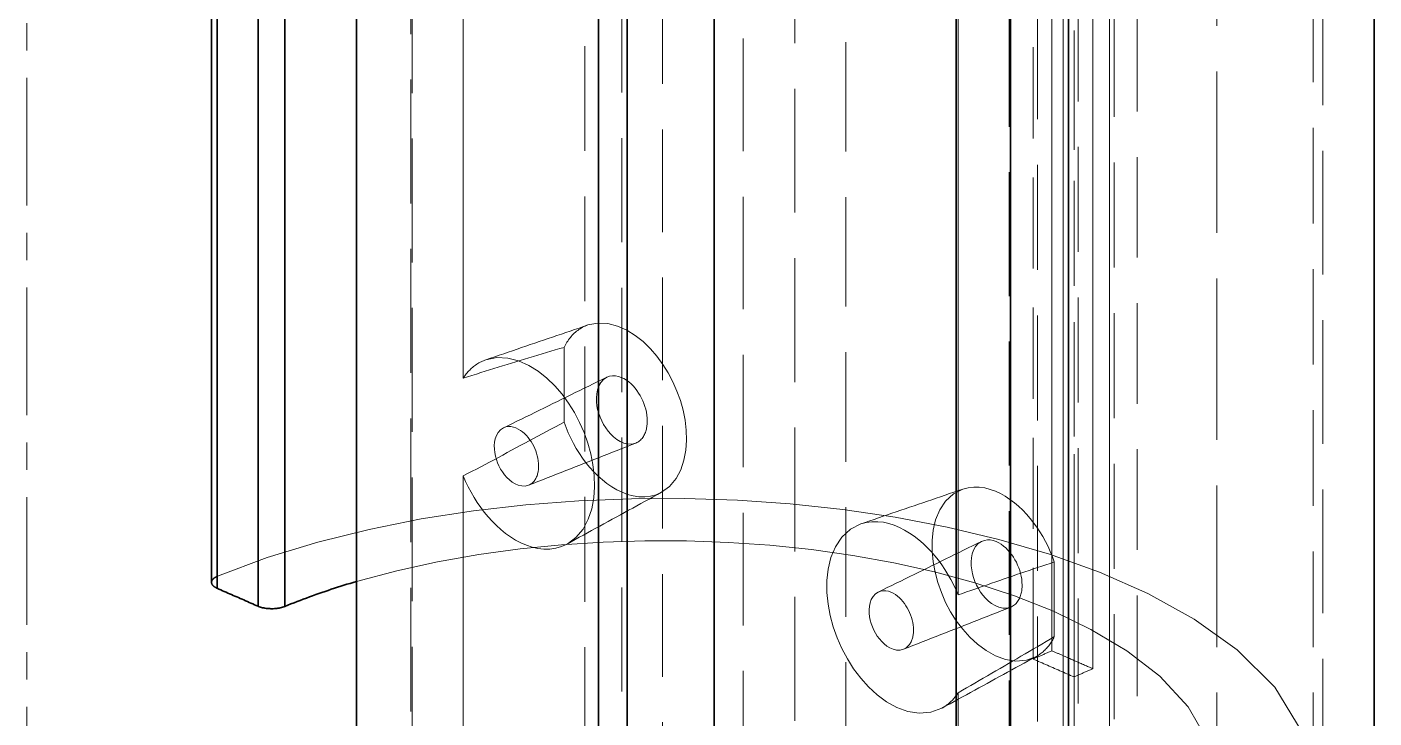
# Model space of a CAD drawing. Header units: millimetres. Extents: x 10 to 410, y 10 to 287.
# Drawn here: x 309 to 316.4, y 182.29 to 186.08 of the extents above; entities that cross this region are included whole.
import ezdxf

# ---------------------------------------------------------------- set-up
doc = ezdxf.new("R2010")
doc.units = ezdxf.units.MM
doc.linetypes.add('CENTER', pattern=[1.15, 0.7, -0.15, 0.15, -0.15])
doc.linetypes.add('DASHED', pattern=[0.75, 0.5, -0.25])
for name, color, linetype, lineweight in [('CENTER', 4, 'CENTER', 13), ('HIDDEN', 8, 'DASHED', 18), ('VISIBLE', 7, 'CONTINUOUS', 35)]:
    doc.layers.add(name, color=color, linetype=linetype, lineweight=lineweight)

msp = doc.modelspace()

# ---------------------------------------------------------------- linework, layer by layer
at = {"layer": 'CENTER'}
msp.add_line((309, 169), (309, 273), dxfattribs=at)
at = {"layer": 'HIDDEN'}
for points in [[(310.0472, 183.0661), (310.0472, 184.2021), (310.0472, 185.3381), (310.0472, 186.4742), (310.0472, 187.6102), (310.0472, 188.7462), (310.0472, 189.8823), (310.0472, 191.0183), (310.0472, 192.1543), (310.0472, 193.2903), (310.0472, 194.4264), (310.0472, 195.5624), (310.0472, 196.6984), (310.0472, 197.8345), (310.0472, 198.9705), (310.0472, 200.1065), (310.0472, 201.2426), (310.0472, 202.3786), (310.0472, 203.5146), (310.0472, 204.6507), (310.0472, 205.7867), (310.0472, 206.9227), (310.0472, 208.0588), (310.0472, 209.1948)], [(315.5361, 181.9274), (315.5361, 183.0634), (315.5361, 184.1994), (315.5361, 185.3355), (315.5361, 186.4715), (315.5361, 187.6075), (315.5361, 188.7436), (315.5361, 189.8796), (315.5361, 191.0156), (315.5361, 192.1517), (315.5361, 193.2877), (315.5361, 194.4237), (315.5361, 195.5598), (315.5361, 196.6958), (315.5361, 197.8318), (315.5361, 198.9679), (315.5361, 200.1039), (315.5361, 201.2399), (315.5361, 202.376), (315.5361, 203.512), (315.5361, 204.648), (315.5361, 205.7841), (315.5361, 206.9201), (315.5361, 208.0561)], [(313.2177, 179.6635), (313.2177, 180.593), (313.2177, 181.5225), (313.2177, 182.452), (313.2177, 183.3814), (313.2177, 184.3109), (313.2177, 185.2404), (313.2177, 186.1699), (313.2177, 187.0994), (313.2177, 188.0288), (313.2177, 188.9583), (313.2177, 189.8878), (313.2177, 190.8173), (313.2177, 191.7468), (313.2177, 192.6763), (313.2177, 193.6057), (313.2177, 194.5352), (313.2177, 195.4647), (313.2177, 196.3942), (313.2177, 197.3237), (313.2177, 198.2531), (313.2177, 199.1826), (313.2177, 200.1121), (313.2177, 201.0416)], [(311.1087, 178.7847), (311.1087, 179.7142), (311.1087, 180.6436), (311.1087, 181.5731), (311.1087, 182.5026), (311.1087, 183.4321), (311.1087, 184.3616), (311.1087, 185.291), (311.1087, 186.2205), (311.1087, 187.15), (311.1087, 188.0795), (311.1087, 189.009), (311.1087, 189.9385), (311.1087, 190.8679), (311.1087, 191.7974), (311.1087, 192.7269), (311.1087, 193.6564), (311.1087, 194.5859), (311.1087, 195.5153), (311.1087, 196.4448), (311.1087, 197.3743), (311.1087, 198.3038), (311.1087, 199.2333), (311.1087, 200.1628)], [(311.1158, 200.1596), (311.1158, 199.2302), (311.1158, 198.3007), (311.1158, 197.3712), (311.1158, 196.4417), (311.1158, 195.5122), (311.1158, 194.5827), (311.1158, 193.6533), (311.1158, 192.7238), (311.1158, 191.7943), (311.1158, 190.8648), (311.1158, 189.9353), (311.1158, 189.0059), (311.1158, 188.0764), (311.1158, 187.1469), (311.1158, 186.2174), (311.1158, 185.2879), (311.1158, 184.3584), (311.1158, 183.429), (311.1158, 182.4995), (311.1158, 181.57), (311.1158, 180.6405), (311.1158, 179.711), (311.1158, 178.7816)], [(316.0648, 181.9274), (316.0648, 182.7022), (316.0648, 183.4769), (316.0648, 184.2517), (316.0648, 185.0265), (316.0648, 185.8013), (316.0648, 186.5761), (316.0648, 187.3508), (316.0648, 188.1256), (316.0648, 188.9004), (316.0648, 189.6752), (316.0648, 190.45), (316.0648, 191.2247), (316.0648, 191.9995), (316.0648, 192.7743), (316.0648, 193.5491), (316.0648, 194.3239), (316.0648, 195.0987), (316.0648, 195.8734), (316.0648, 196.6482), (316.0648, 197.423), (316.0648, 198.1978), (316.0648, 198.9726), (316.0648, 199.7473)], [(316.1193, 178.3944), (316.1193, 179.3239), (316.1193, 180.2534), (316.1193, 181.1829), (316.1193, 182.1124), (316.1193, 183.0418), (316.1193, 183.9713), (316.1193, 184.9008), (316.1193, 185.8303), (316.1193, 186.7598), (316.1193, 187.6892), (316.1193, 188.6187), (316.1193, 189.5482), (316.1193, 190.4777), (316.1193, 191.4072), (316.1193, 192.3366), (316.1193, 193.2661), (316.1193, 194.1956), (316.1193, 195.1251), (316.1193, 196.0546), (316.1193, 196.9841), (316.1193, 197.9135), (316.1193, 198.843), (316.1193, 199.7725)], [(315.0992, 180.8564), (315.0992, 181.6584), (315.0992, 182.4604), (315.0992, 183.2623), (315.0992, 184.0643), (315.0992, 184.8663), (315.0992, 185.6682), (315.0992, 186.4702), (315.0992, 187.2722), (315.0992, 188.0741), (315.0992, 188.8761), (315.0992, 189.6781), (315.0992, 190.48), (315.0992, 191.282), (315.0992, 192.084), (315.0992, 192.8859), (315.0992, 193.6879), (315.0992, 194.4899), (315.0992, 195.2918), (315.0992, 196.0938), (315.0992, 196.8958), (315.0992, 197.6978), (315.0992, 198.4997), (315.0992, 199.3017)], [(312.2947, 199.226), (312.2947, 198.3998), (312.2947, 197.5736), (312.2947, 196.7474), (312.2947, 195.9212), (312.2947, 195.095), (312.2947, 194.2687), (312.2947, 193.4425), (312.2947, 192.6163), (312.2947, 191.7901), (312.2947, 190.9639), (312.2947, 190.1377), (312.2947, 189.3115), (312.2947, 188.4853), (312.2947, 187.6591), (312.2947, 186.8329), (312.2947, 186.0067), (312.2947, 185.1805), (312.2947, 184.3543), (312.2947, 183.5281), (312.2947, 182.7019), (312.2947, 181.8757), (312.2947, 181.0495), (312.2947, 180.2233)], [(314.7523, 182.5133), (314.7523, 183.2363), (314.7523, 183.9592), (314.7523, 184.6822), (314.7523, 185.4052), (314.7523, 186.1282), (314.7523, 186.8511), (314.7523, 187.5741), (314.7523, 188.2971), (314.7523, 189.02), (314.7523, 189.743), (314.7523, 190.466), (314.7523, 191.1889), (314.7523, 191.9119), (314.7523, 192.6349), (314.7523, 193.3578), (314.7523, 194.0808), (314.7523, 194.8038), (314.7523, 195.5268), (314.7523, 196.2497), (314.7523, 196.9727), (314.7523, 197.6957), (314.7523, 198.4186), (314.7523, 199.1416)], [(312.0654, 199.0971), (312.0654, 198.2723), (312.0654, 197.4476), (312.0654, 196.6228), (312.0654, 195.798), (312.0654, 194.9732), (312.0654, 194.1484), (312.0654, 193.3236), (312.0654, 192.4988), (312.0654, 191.6741), (312.0654, 190.8493), (312.0654, 190.0245), (312.0654, 189.1997), (312.0654, 188.3749), (312.0654, 187.5501), (312.0654, 186.7253), (312.0654, 185.9005), (312.0654, 185.0758), (312.0654, 184.251), (312.0654, 183.4262), (312.0654, 182.6014), (312.0654, 181.7766), (312.0654, 180.9518), (312.0654, 180.127)], [(313.4985, 179.5407), (313.4985, 180.3916), (313.4985, 181.2426), (313.4985, 182.0935), (313.4985, 182.9444), (313.4985, 183.7953), (313.4985, 184.6462), (313.4985, 185.4972), (313.4985, 186.3481), (313.4985, 187.199), (313.4985, 188.0499), (313.4985, 188.9009), (313.4985, 189.7518), (313.4985, 190.6027), (313.4985, 191.4536), (313.4985, 192.3046), (313.4985, 193.1555), (313.4985, 194.0064), (313.4985, 194.8573), (313.4985, 195.7083), (313.4985, 196.5592), (313.4985, 197.4101), (313.4985, 198.261), (313.4985, 199.112)], [(314.5277, 182.6116), (314.5277, 183.3257), (314.5277, 184.0399), (314.5277, 184.7541), (314.5277, 185.4683), (314.5277, 186.1825), (314.5277, 186.8967), (314.5277, 187.6109), (314.5277, 188.3251), (314.5277, 189.0393), (314.5277, 189.7535), (314.5277, 190.4676), (314.5277, 191.1818), (314.5277, 191.896), (314.5277, 192.6102), (314.5277, 193.3244), (314.5277, 194.0386), (314.5277, 194.7528), (314.5277, 195.467), (314.5277, 196.1812), (314.5277, 196.8954), (314.5277, 197.6095), (314.5277, 198.3237), (314.5277, 199.0379)], [(312.2673, 180.0387), (312.2673, 180.8607), (312.2673, 181.6826), (312.2673, 182.5046), (312.2673, 183.3265), (312.2673, 184.1484), (312.2673, 184.9704), (312.2673, 185.7923), (312.2673, 186.6143), (312.2673, 187.4362), (312.2673, 188.2581), (312.2673, 189.0801), (312.2673, 189.902), (312.2673, 190.724), (312.2673, 191.5459), (312.2673, 192.3679), (312.2673, 193.1898), (312.2673, 194.0117), (312.2673, 194.8337), (312.2673, 195.6556), (312.2673, 196.4776), (312.2673, 197.2995), (312.2673, 198.1214), (312.2673, 198.9434)], [(312.4913, 180.1373), (312.4913, 180.9507), (312.4913, 181.7641), (312.4913, 182.5775), (312.4913, 183.3909), (312.4913, 184.2043), (312.4913, 185.0177), (312.4913, 185.8311), (312.4913, 186.6445), (312.4913, 187.4579), (312.4913, 188.2713), (312.4913, 189.0847), (312.4913, 189.8981), (312.4913, 190.7115), (312.4913, 191.5249), (312.4913, 192.3383), (312.4913, 193.1516), (312.4913, 193.965), (312.4913, 194.7784), (312.4913, 195.5918), (312.4913, 196.4052), (312.4913, 197.2186), (312.4913, 198.032), (312.4913, 198.8454)], [(314.3962, 177.3468), (314.3962, 178.2763), (314.3962, 179.2057), (314.3962, 180.1352), (314.3962, 181.0647), (314.3962, 181.9942), (314.3962, 182.9237), (314.3962, 183.8531), (314.3962, 184.7826), (314.3962, 185.7121), (314.3962, 186.6416), (314.3962, 187.5711), (314.3962, 188.5005), (314.3962, 189.43), (314.3962, 190.3595), (314.3962, 191.289), (314.3962, 192.2185), (314.3962, 193.148), (314.3962, 194.0774), (314.3962, 195.0069), (314.3962, 195.9364), (314.3962, 196.8659), (314.3962, 197.7954), (314.3962, 198.7248)], [(312.9343, 178.576), (312.9343, 179.4435), (312.9343, 180.311), (312.9343, 181.1785), (312.9343, 182.046), (312.9343, 182.9136), (312.9343, 183.7811), (312.9343, 184.6486), (312.9343, 185.5161), (312.9343, 186.3836), (312.9343, 187.2511), (312.9343, 188.1187), (312.9343, 188.9862), (312.9343, 189.8537), (312.9343, 190.7212), (312.9343, 191.5887), (312.9343, 192.4562), (312.9343, 193.3238), (312.9343, 194.1913), (312.9343, 195.0588), (312.9343, 195.9263), (312.9343, 196.7938), (312.9343, 197.6613), (312.9343, 198.5288)], [(314.7751, 179.1384), (314.7751, 179.9646), (314.7751, 180.7908), (314.7751, 181.617), (314.7751, 182.4432), (314.7751, 183.2694), (314.7751, 184.0956), (314.7751, 184.9218), (314.7751, 185.748), (314.7751, 186.5742), (314.7751, 187.4004), (314.7751, 188.2266), (314.7751, 189.0529), (314.7751, 189.8791), (314.7751, 190.7053), (314.7751, 191.5315), (314.7751, 192.3577), (314.7751, 193.1839), (314.7751, 194.0101), (314.7751, 194.8363), (314.7751, 195.6625), (314.7751, 196.4887), (314.7751, 197.3149), (314.7751, 198.1411)], [(314.5511, 179.0398), (314.5511, 179.866), (314.5511, 180.6922), (314.5511, 181.5185), (314.5511, 182.3447), (314.5511, 183.1709), (314.5511, 183.9971), (314.5511, 184.8233), (314.5511, 185.6495), (314.5511, 186.4757), (314.5511, 187.3019), (314.5511, 188.1281), (314.5511, 188.9543), (314.5511, 189.7805), (314.5511, 190.6067), (314.5511, 191.4329), (314.5511, 192.2591), (314.5511, 193.0853), (314.5511, 193.9115), (314.5511, 194.7377), (314.5511, 195.5639), (314.5511, 196.3902), (314.5511, 197.2164), (314.5511, 198.0426)], [(314.9716, 179.0524), (314.9716, 179.8786), (314.9716, 180.7048), (314.9716, 181.531), (314.9716, 182.3572), (314.9716, 183.1834), (314.9716, 184.0096), (314.9716, 184.8359), (314.9716, 185.6621), (314.9716, 186.4883), (314.9716, 187.3145), (314.9716, 188.1407), (314.9716, 188.9669), (314.9716, 189.7931), (314.9716, 190.6193), (314.9716, 191.4455), (314.9716, 192.2717), (314.9716, 193.0979), (314.9716, 193.9241), (314.9716, 194.7503), (314.9716, 195.5765), (314.9716, 196.4027), (314.9716, 197.2289), (314.9716, 198.0551)], [(314.753, 178.9515), (314.753, 179.7777), (314.753, 180.6039), (314.753, 181.4301), (314.753, 182.2563), (314.753, 183.0826), (314.753, 183.9088), (314.753, 184.735), (314.753, 185.5612), (314.753, 186.3874), (314.753, 187.2136), (314.753, 188.0398), (314.753, 188.866), (314.753, 189.6922), (314.753, 190.5184), (314.753, 191.3446), (314.753, 192.1708), (314.753, 192.997), (314.753, 193.8232), (314.753, 194.6494), (314.753, 195.4756), (314.753, 196.3018), (314.753, 197.128), (314.753, 197.9543)], [(311.3966, 184.153), (311.3966, 184.6047), (311.3966, 185.0564), (311.3966, 185.5082), (311.3966, 185.9599), (311.3966, 186.4116), (311.3966, 186.8633), (311.3966, 187.315), (311.3966, 187.7668), (311.3966, 188.2185), (311.3966, 188.6702), (311.3966, 189.1219), (311.3966, 189.5736), (311.3966, 190.0254), (311.3966, 190.4771), (311.3966, 190.9288), (311.3966, 191.3805), (311.3966, 191.8322), (311.3966, 192.284), (311.3966, 192.7357), (311.3966, 193.1874), (311.3966, 193.6391), (311.3966, 194.0908), (311.3966, 194.5426)], [(314.1154, 193.3534), (314.1154, 192.9017), (314.1154, 192.45), (314.1154, 191.9982), (314.1154, 191.5465), (314.1154, 191.0948), (314.1154, 190.6431), (314.1154, 190.1914), (314.1154, 189.7396), (314.1154, 189.2879), (314.1154, 188.8362), (314.1154, 188.3845), (314.1154, 187.9328), (314.1154, 187.481), (314.1154, 187.0293), (314.1154, 186.5776), (314.1154, 186.1259), (314.1154, 185.6742), (314.1154, 185.2224), (314.1154, 184.7707), (314.1154, 184.319), (314.1154, 183.8673), (314.1154, 183.4156), (314.1154, 182.9638)], [(314.6303, 182.6567), (314.6303, 182.9369), (314.6303, 183.2171), (314.6303, 183.4972), (314.6303, 183.7774), (314.6303, 184.0576), (314.6303, 184.3377), (314.6303, 184.6179), (314.6303, 184.8981), (314.6303, 185.1782), (314.6303, 185.4584), (314.6303, 185.7386), (314.6303, 186.0187), (314.6303, 186.2989), (314.6303, 186.5791), (314.6303, 186.8593), (314.6303, 187.1394), (314.6303, 187.4196), (314.6303, 187.6998), (314.6303, 187.9799), (314.6303, 188.2601), (314.6303, 188.5403), (314.6303, 188.8204), (314.6303, 189.1006)], [(314.72, 181.0181), (314.72, 181.3698), (314.72, 181.7215), (314.72, 182.0732), (314.72, 182.4249), (314.72, 182.7766), (314.72, 183.1284), (314.72, 183.4801), (314.72, 183.8318), (314.72, 184.1835), (314.72, 184.5352), (314.72, 184.8869), (314.72, 185.2386), (314.72, 185.5904), (314.72, 185.9421), (314.72, 186.2938), (314.72, 186.6455), (314.72, 186.9972), (314.72, 187.3489), (314.72, 187.7006), (314.72, 188.0524), (314.72, 188.4041), (314.72, 188.7558), (314.72, 189.1075)], [(314.6916, 180.9865), (314.6916, 181.3374), (314.6916, 181.6884), (314.6916, 182.0394), (314.6916, 182.3904), (314.6916, 182.7413), (314.6916, 183.0923), (314.6916, 183.4433), (314.6916, 183.7943), (314.6916, 184.1453), (314.6916, 184.4962), (314.6916, 184.8472), (314.6916, 185.1982), (314.6916, 185.5492), (314.6916, 185.9002), (314.6916, 186.2511), (314.6916, 186.6021), (314.6916, 186.9531), (314.6916, 187.3041), (314.6916, 187.6551), (314.6916, 188.006), (314.6916, 188.357), (314.6916, 188.708), (314.6916, 189.059)], [(314.7227, 182.6163), (314.7227, 182.8939), (314.7227, 183.1715), (314.7227, 183.4491), (314.7227, 183.7267), (314.7227, 184.0043), (314.7227, 184.2819), (314.7227, 184.5595), (314.7227, 184.8371), (314.7227, 185.1147), (314.7227, 185.3923), (314.7227, 185.6699), (314.7227, 185.9475), (314.7227, 186.2251), (314.7227, 186.5027), (314.7227, 186.7803), (314.7227, 187.0579), (314.7227, 187.3355), (314.7227, 187.613), (314.7227, 187.8906), (314.7227, 188.1682), (314.7227, 188.4458), (314.7227, 188.7234), (314.7227, 189.001)], [(314.9474, 180.8553), (314.9474, 181.21), (314.9474, 181.5647), (314.9474, 181.9193), (314.9474, 182.274), (314.9474, 182.6287), (314.9474, 182.9834), (314.9474, 183.3381), (314.9474, 183.6927), (314.9474, 184.0474), (314.9474, 184.4021), (314.9474, 184.7568), (314.9474, 185.1115), (314.9474, 185.4661), (314.9474, 185.8208), (314.9474, 186.1755), (314.9474, 186.5302), (314.9474, 186.8849), (314.9474, 187.2395), (314.9474, 187.5942), (314.9474, 187.9489), (314.9474, 188.3036), (314.9474, 188.6583), (314.9474, 189.0129)], [(314.855, 182.5585), (314.855, 182.8367), (314.855, 183.115), (314.855, 183.3932), (314.855, 183.6714), (314.855, 183.9497), (314.855, 184.2279), (314.855, 184.5062), (314.855, 184.7844), (314.855, 185.0627), (314.855, 185.3409), (314.855, 185.6191), (314.855, 185.8974), (314.855, 186.1756), (314.855, 186.4539), (314.855, 186.7321), (314.855, 187.0104), (314.855, 187.2886), (314.855, 187.5668), (314.855, 187.8451), (314.855, 188.1233), (314.855, 188.4016), (314.855, 188.6798), (314.855, 188.958)], [(312.0818, 184.4445), (312.0574, 184.4362), (312.0331, 184.4279), (312.0087, 184.4196), (311.9844, 184.4113), (311.96, 184.403), (311.9357, 184.3947), (311.9113, 184.3864), (311.8869, 184.3781), (311.8626, 184.3698), (311.8382, 184.3615), (311.8139, 184.3533), (311.7895, 184.345), (311.7652, 184.3367), (311.7408, 184.3284), (311.7165, 184.3201), (311.6921, 184.3118), (311.6678, 184.3035), (311.6434, 184.2952), (311.6191, 184.2869), (311.5947, 184.2786), (311.5704, 184.2703), (311.546, 184.262), (311.5216, 184.2537)], [(312.0818, 184.4445), (312.0742, 184.4417), (312.0668, 184.4387), (312.0595, 184.4354), (312.0524, 184.4318), (312.0454, 184.4279), (312.0385, 184.4238), (312.0318, 184.4194), (312.0253, 184.4147), (312.019, 184.4098), (312.0128, 184.4047), (312.0069, 184.3993), (312.0011, 184.3938), (311.9955, 184.388), (311.9902, 184.3821), (311.985, 184.376), (311.98, 184.3697), (311.9753, 184.3632), (311.9707, 184.3566), (311.9663, 184.3499), (311.9621, 184.3431), (311.9582, 184.3361), (311.9544, 184.3291), (311.9508, 184.3219)], [(312.4857, 183.5265), (312.5302, 183.5591), (312.5655, 183.6015), (312.5915, 183.6502), (312.6091, 183.7026), (312.6193, 183.7569), (312.6232, 183.812), (312.6217, 183.8673), (312.6152, 183.9222), (312.6044, 183.9764), (312.5896, 184.0296), (312.5709, 184.0816), (312.5486, 184.1322), (312.5229, 184.1812), (312.4936, 184.2281), (312.461, 184.2727), (312.4248, 184.3145), (312.3852, 184.353), (312.3419, 184.3873), (312.2949, 184.4165), (312.2444, 184.4389), (312.191, 184.4527), (312.1358, 184.4552), (312.0818, 184.4445)], [(311.9508, 184.3219), (311.9266, 184.3148), (311.9025, 184.3076), (311.8783, 184.3004), (311.8542, 184.2932), (311.8301, 184.286), (311.8059, 184.2787), (311.7818, 184.2715), (311.7577, 184.2642), (311.7336, 184.2569), (311.7095, 184.2495), (311.6854, 184.2422), (311.6613, 184.2348), (311.6373, 184.2275), (311.6132, 184.2201), (311.5891, 184.2127), (311.565, 184.2053), (311.541, 184.1978), (311.5169, 184.1904), (311.4928, 184.1829), (311.4688, 184.1755), (311.4447, 184.168), (311.4207, 184.1605), (311.3966, 184.153)], [(311.9667, 183.2423), (312.0157, 183.2783), (312.0546, 183.325), (312.0833, 183.3786), (312.1026, 183.4363), (312.1139, 183.4962), (312.1182, 183.5569), (312.1165, 183.6178), (312.1094, 183.6783), (312.0975, 183.738), (312.0811, 183.7967), (312.0605, 183.854), (312.036, 183.9097), (312.0076, 183.9636), (311.9754, 184.0153), (311.9394, 184.0645), (311.8996, 184.1105), (311.8559, 184.1529), (311.8082, 184.1908), (311.7565, 184.2229), (311.7009, 184.2476), (311.6419, 184.2627), (311.5812, 184.2656), (311.5216, 184.2537)], [(311.9508, 184.3219), (311.9508, 184.3041), (311.9508, 184.2863), (311.9508, 184.2685), (311.9508, 184.2507), (311.9508, 184.2328), (311.9508, 184.215), (311.9508, 184.1972), (311.9508, 184.1794), (311.9508, 184.1616), (311.9508, 184.1437), (311.9508, 184.1259), (311.9508, 184.1081), (311.9508, 184.0903), (311.9508, 184.0725), (311.9508, 184.0546), (311.9508, 184.0368), (311.9508, 184.019), (311.9508, 184.0012), (311.9508, 183.9834), (311.9508, 183.9656), (311.9508, 183.9477), (311.9508, 183.9299), (311.9508, 183.9121)], [(311.5216, 184.2537), (311.5149, 184.2513), (311.5083, 184.2487), (311.5018, 184.2459), (311.4954, 184.2429), (311.489, 184.2397), (311.4828, 184.2362), (311.4767, 184.2326), (311.4707, 184.2288), (311.4648, 184.2248), (311.459, 184.2206), (311.4534, 184.2163), (311.4479, 184.2118), (311.4425, 184.2071), (311.4373, 184.2023), (311.4322, 184.1973), (311.4272, 184.1922), (311.4224, 184.1869), (311.4178, 184.1816), (311.4133, 184.1761), (311.4089, 184.1705), (311.4047, 184.1647), (311.4006, 184.1589), (311.3966, 184.153)], [(311.6174, 183.8799), (311.6421, 183.892), (311.6667, 183.904), (311.6914, 183.9161), (311.7161, 183.9282), (311.7408, 183.9403), (311.7655, 183.9524), (311.7902, 183.9645), (311.8149, 183.9765), (311.8396, 183.9886), (311.8643, 184.0007), (311.8889, 184.0128), (311.9136, 184.0249), (311.9383, 184.0369), (311.963, 184.049), (311.9877, 184.0611), (312.0124, 184.0732), (312.0371, 184.0853), (312.0618, 184.0973), (312.0865, 184.1094), (312.1111, 184.1215), (312.1358, 184.1336), (312.1605, 184.1457), (312.1852, 184.1577)], [(312.3442, 183.7965), (312.3228, 183.7913), (312.3008, 183.7916), (312.2794, 183.7965), (312.2591, 183.8051), (312.2402, 183.8165), (312.2228, 183.83), (312.2069, 183.8452), (312.1924, 183.8619), (312.1793, 183.8796), (312.1676, 183.8983), (312.1573, 183.9178), (312.1484, 183.938), (312.141, 183.9587), (312.1351, 183.98), (312.1309, 184.0016), (312.1284, 184.0235), (312.1279, 184.0456), (312.1297, 184.0675), (312.1341, 184.0892), (312.1414, 184.1099), (312.1523, 184.1291), (312.1669, 184.1455), (312.1852, 184.1577)], [(312.1852, 184.1577), (312.2005, 184.1634), (312.2166, 184.1659), (312.2329, 184.1654), (312.2489, 184.1624), (312.2644, 184.1572), (312.2791, 184.1502), (312.2931, 184.1418), (312.3062, 184.1321), (312.3185, 184.1214), (312.3301, 184.1099), (312.3408, 184.0976), (312.3508, 184.0847), (312.36, 184.0712), (312.3685, 184.0572), (312.3762, 184.0428), (312.3831, 184.0281), (312.3892, 184.0129), (312.3945, 183.9975), (312.399, 183.9818), (312.4026, 183.9659), (312.4052, 183.9498), (312.4069, 183.9336), (312.4075, 183.9173)], [(311.3966, 183.616), (311.4208, 183.6287), (311.445, 183.6415), (311.4691, 183.6542), (311.4933, 183.667), (311.5174, 183.6798), (311.5415, 183.6926), (311.5657, 183.7054), (311.5898, 183.7182), (311.6139, 183.731), (311.638, 183.7439), (311.6621, 183.7567), (311.6862, 183.7696), (311.7103, 183.7825), (311.7344, 183.7953), (311.7585, 183.8083), (311.7826, 183.8212), (311.8066, 183.8341), (311.8307, 183.8471), (311.8547, 183.86), (311.8787, 183.873), (311.9028, 183.886), (311.9268, 183.8991), (311.9508, 183.9121)], [(311.9508, 183.9121), (311.9618, 183.8819), (311.974, 183.8523), (311.9874, 183.8231), (312.002, 183.7945), (312.0178, 183.7666), (312.0347, 183.7393), (312.0527, 183.7128), (312.072, 183.6871), (312.0924, 183.6624), (312.114, 183.6386), (312.1368, 183.616), (312.1608, 183.5947), (312.186, 183.5749), (312.2124, 183.5567), (312.2401, 183.5405), (312.269, 183.5265), (312.299, 183.5152), (312.3299, 183.5068), (312.3617, 183.502), (312.3937, 183.5013), (312.4256, 183.5049), (312.4565, 183.5134), (312.4857, 183.5265)], [(312.4075, 183.9173), (312.4074, 183.911), (312.4071, 183.9047), (312.4067, 183.8984), (312.406, 183.8921), (312.4051, 183.8859), (312.404, 183.8797), (312.4027, 183.8735), (312.4012, 183.8674), (312.3994, 183.8614), (312.3974, 183.8554), (312.3951, 183.8496), (312.3925, 183.8438), (312.3896, 183.8382), (312.3864, 183.8328), (312.3829, 183.8276), (312.3791, 183.8225), (312.375, 183.8178), (312.3706, 183.8133), (312.3658, 183.8092), (312.3608, 183.8054), (312.3555, 183.802), (312.35, 183.799), (312.3442, 183.7965)], [(311.7557, 183.5655), (311.7371, 183.5609), (311.718, 183.5612), (311.6993, 183.5655), (311.6817, 183.573), (311.6652, 183.5829), (311.6501, 183.5947), (311.6362, 183.6079), (311.6236, 183.6224), (311.6122, 183.6378), (311.602, 183.6541), (311.5931, 183.6711), (311.5853, 183.6886), (311.5789, 183.7067), (311.5738, 183.7252), (311.5701, 183.744), (311.5679, 183.7631), (311.5675, 183.7823), (311.5691, 183.8014), (311.5729, 183.8202), (311.5793, 183.8383), (311.5887, 183.8549), (311.6015, 183.8692), (311.6174, 183.8799)], [(311.6174, 183.8799), (311.6307, 183.8848), (311.6447, 183.887), (311.6589, 183.8866), (311.6728, 183.884), (311.6863, 183.8794), (311.6991, 183.8733), (311.7112, 183.866), (311.7227, 183.8576), (311.7334, 183.8483), (311.7434, 183.8382), (311.7528, 183.8275), (311.7615, 183.8163), (311.7695, 183.8046), (311.7769, 183.7924), (311.7836, 183.7799), (311.7896, 183.767), (311.7949, 183.7539), (311.7995, 183.7404), (311.8034, 183.7268), (311.8066, 183.7129), (311.8089, 183.6989), (311.8103, 183.6848), (311.8108, 183.6706)], [(311.7557, 183.5655), (311.7813, 183.5755), (311.8069, 183.5856), (311.8325, 183.5956), (311.8581, 183.6056), (311.8837, 183.6157), (311.9092, 183.6257), (311.9348, 183.6358), (311.9604, 183.6458), (311.986, 183.6559), (312.0116, 183.6659), (312.0372, 183.6759), (312.0628, 183.686), (312.0883, 183.696), (312.1139, 183.7061), (312.1395, 183.7161), (312.1651, 183.7262), (312.1907, 183.7362), (312.2163, 183.7462), (312.2419, 183.7563), (312.2674, 183.7663), (312.293, 183.7764), (312.3186, 183.7864), (312.3442, 183.7965)], [(311.8108, 183.6706), (311.8107, 183.6651), (311.8105, 183.6596), (311.8101, 183.6542), (311.8095, 183.6487), (311.8088, 183.6433), (311.8078, 183.6379), (311.8067, 183.6325), (311.8053, 183.6272), (311.8038, 183.622), (311.802, 183.6168), (311.8, 183.6117), (311.7977, 183.6067), (311.7952, 183.6018), (311.7925, 183.5971), (311.7894, 183.5925), (311.7861, 183.5882), (311.7825, 183.584), (311.7787, 183.5801), (311.7746, 183.5765), (311.7702, 183.5732), (311.7656, 183.5703), (311.7608, 183.5677), (311.7557, 183.5655)], [(311.3966, 180.3215), (311.3966, 180.4647), (311.3966, 180.608), (311.3966, 180.7512), (311.3966, 180.8944), (311.3966, 181.0377), (311.3966, 181.1809), (311.3966, 181.3242), (311.3966, 181.4674), (311.3966, 181.6106), (311.3966, 181.7539), (311.3966, 181.8971), (311.3966, 182.0404), (311.3966, 182.1836), (311.3966, 182.3268), (311.3966, 182.4701), (311.3966, 182.6133), (311.3966, 182.7566), (311.3966, 182.8998), (311.3966, 183.043), (311.3966, 183.1863), (311.3966, 183.3295), (311.3966, 183.4728), (311.3966, 183.616)], [(311.3966, 183.616), (311.4098, 183.5858), (311.4242, 183.5561), (311.4396, 183.5269), (311.4562, 183.4984), (311.4738, 183.4706), (311.4926, 183.4435), (311.5125, 183.4172), (311.5336, 183.3918), (311.5557, 183.3674), (311.579, 183.344), (311.6035, 183.3219), (311.6291, 183.3012), (311.6559, 183.282), (311.6839, 183.2646), (311.713, 183.2492), (311.7433, 183.2361), (311.7746, 183.2257), (311.8068, 183.2184), (311.8395, 183.2147), (311.8725, 183.2149), (311.9051, 183.2195), (311.9367, 183.2287), (311.9667, 183.2423)], [(312.4857, 183.5265), (312.4632, 183.5141), (312.4406, 183.5018), (312.418, 183.4894), (312.3955, 183.4771), (312.3729, 183.4647), (312.3503, 183.4524), (312.3278, 183.44), (312.3052, 183.4277), (312.2826, 183.4153), (312.2601, 183.403), (312.2375, 183.3906), (312.215, 183.3782), (312.1924, 183.3659), (312.1698, 183.3535), (312.1473, 183.3412), (312.1247, 183.3288), (312.1021, 183.3165), (312.0796, 183.3041), (312.057, 183.2918), (312.0344, 183.2794), (312.0119, 183.2671), (311.9893, 183.2547), (311.9667, 183.2423)], [(314.1409, 183.5438), (314.1166, 183.5355), (314.0922, 183.5272), (314.0679, 183.519), (314.0435, 183.5107), (314.0192, 183.5024), (313.9948, 183.4941), (313.9705, 183.4858), (313.9461, 183.4775), (313.9217, 183.4692), (313.8974, 183.4609), (313.873, 183.4526), (313.8487, 183.4443), (313.8243, 183.436), (313.8, 183.4277), (313.7756, 183.4194), (313.7513, 183.4111), (313.7269, 183.4029), (313.7026, 183.3946), (313.6782, 183.3863), (313.6539, 183.378), (313.6295, 183.3697), (313.6052, 183.3614), (313.5808, 183.3531)], [(314.5449, 182.6259), (314.4904, 182.6055), (314.4324, 182.6006), (314.3749, 182.6096), (314.3201, 182.6295), (314.2691, 182.6577), (314.2221, 182.6922), (314.1792, 182.7317), (314.1402, 182.7751), (314.1052, 182.8218), (314.0739, 182.871), (314.0465, 182.9225), (314.023, 182.9759), (314.0036, 183.0309), (313.9883, 183.0873), (313.9777, 183.1446), (313.972, 183.2027), (313.9718, 183.261), (313.9781, 183.319), (313.9917, 183.3757), (314.0141, 183.4295), (314.0463, 183.478), (314.0891, 183.5174), (314.1409, 183.5438)], [(314.1409, 183.5438), (314.1705, 183.5515), (314.2008, 183.5549), (314.2314, 183.5543), (314.2616, 183.55), (314.2912, 183.5424), (314.3199, 183.532), (314.3477, 183.5192), (314.3743, 183.5043), (314.3999, 183.4875), (314.4243, 183.4692), (314.4476, 183.4494), (314.4698, 183.4284), (314.491, 183.4064), (314.511, 183.3833), (314.53, 183.3593), (314.5479, 183.3346), (314.5648, 183.3091), (314.5806, 183.283), (314.5954, 183.2562), (314.6091, 183.2289), (314.6217, 183.2011), (314.6333, 183.1728), (314.6437, 183.1441)], [(316.0648, 181.9274), (316.006, 182.2102), (315.8543, 182.4571), (315.6481, 182.6615), (315.4116, 182.8303), (315.157, 182.9706), (314.8911, 183.088), (314.6175, 183.1863), (314.3385, 183.2682), (314.0556, 183.3356), (313.77, 183.3898), (313.4823, 183.432), (313.1931, 183.4628), (312.903, 183.4828), (312.6124, 183.4921), (312.3216, 183.4911), (312.0311, 183.4796), (311.7412, 183.4575), (311.4523, 183.4245), (311.1649, 183.3799), (310.8798, 183.3231), (310.5976, 183.2529), (310.3195, 183.168), (310.0472, 183.0661)], [(314.0259, 182.3417), (313.9659, 182.3192), (313.902, 182.3139), (313.8386, 182.3238), (313.7782, 182.3457), (313.722, 182.3768), (313.6703, 182.4148), (313.623, 182.4584), (313.58, 182.5062), (313.5414, 182.5575), (313.507, 182.6118), (313.4768, 182.6686), (313.4509, 182.7274), (313.4295, 182.788), (313.4127, 182.8501), (313.4009, 182.9132), (313.3946, 182.9772), (313.3945, 183.0415), (313.4014, 183.1053), (313.4164, 183.1678), (313.441, 183.2271), (313.4766, 183.2805), (313.5237, 183.324), (313.5808, 183.3531)], [(313.5808, 183.3531), (313.611, 183.3611), (313.642, 183.3651), (313.6733, 183.3651), (313.7044, 183.3616), (313.7349, 183.3548), (313.7647, 183.3453), (313.7936, 183.3332), (313.8215, 183.3191), (313.8483, 183.303), (313.8741, 183.2853), (313.8988, 183.2661), (313.9225, 183.2456), (313.9451, 183.224), (313.9667, 183.2014), (313.9872, 183.1778), (314.0068, 183.1533), (314.0253, 183.1281), (314.0428, 183.1022), (314.0594, 183.0756), (314.0749, 183.0485), (314.0894, 183.0207), (314.1029, 182.9925), (314.1154, 182.9638)], [(315.5361, 181.9274), (315.493, 182.1512), (315.3797, 182.3497), (315.2232, 182.5168), (315.0416, 182.6565), (314.8449, 182.7741), (314.6384, 182.8736), (314.4253, 182.9581), (314.2075, 183.0296), (313.9863, 183.0898), (313.7625, 183.1398), (313.5369, 183.1804), (313.3099, 183.2124), (313.0818, 183.236), (312.8531, 183.2518), (312.624, 183.2598), (312.3947, 183.2603), (312.1655, 183.2531), (311.9368, 183.2382), (311.7086, 183.2155), (311.4815, 183.1845), (311.2556, 183.1449), (311.0317, 183.096), (310.8101, 183.037)], [(313.6765, 182.9792), (313.7012, 182.9913), (313.7259, 183.0034), (313.7506, 183.0155), (313.7753, 183.0276), (313.8, 183.0396), (313.8247, 183.0517), (313.8493, 183.0638), (313.874, 183.0759), (313.8987, 183.088), (313.9234, 183.1), (313.9481, 183.1121), (313.9728, 183.1242), (313.9975, 183.1363), (314.0222, 183.1484), (314.0469, 183.1605), (314.0715, 183.1725), (314.0962, 183.1846), (314.1209, 183.1967), (314.1456, 183.2088), (314.1703, 183.2209), (314.195, 183.2329), (314.2197, 183.245), (314.2444, 183.2571)], [(314.4034, 182.8958), (314.382, 182.8906), (314.36, 182.8909), (314.3385, 182.8959), (314.3182, 182.9044), (314.2994, 182.9158), (314.282, 182.9294), (314.266, 182.9446), (314.2515, 182.9612), (314.2384, 182.979), (314.2267, 182.9976), (314.2164, 183.0171), (314.2076, 183.0373), (314.2001, 183.0581), (314.1943, 183.0793), (314.19, 183.101), (314.1876, 183.1229), (314.1871, 183.1449), (314.1889, 183.1669), (314.1932, 183.1885), (314.2006, 183.2093), (314.2115, 183.2284), (314.2261, 183.2449), (314.2444, 183.2571)], [(314.2444, 183.2571), (314.2597, 183.2627), (314.2758, 183.2652), (314.2921, 183.2648), (314.3081, 183.2618), (314.3235, 183.2566), (314.3383, 183.2496), (314.3522, 183.2411), (314.3654, 183.2314), (314.3777, 183.2208), (314.3892, 183.2092), (314.4, 183.1969), (314.41, 183.184), (314.4192, 183.1706), (314.4276, 183.1566), (314.4353, 183.1422), (314.4422, 183.1274), (314.4484, 183.1123), (314.4537, 183.0969), (314.4582, 183.0812), (314.4617, 183.0653), (314.4644, 183.0492), (314.4661, 183.0329), (314.4666, 183.0166)], [(314.1154, 182.9638), (314.1384, 182.9718), (314.1613, 182.9798), (314.1842, 182.9878), (314.2071, 182.9957), (314.2301, 183.0037), (314.253, 183.0116), (314.2759, 183.0195), (314.2989, 183.0274), (314.3218, 183.0353), (314.3448, 183.0432), (314.3677, 183.0511), (314.3907, 183.0589), (314.4137, 183.0667), (314.4367, 183.0746), (314.4596, 183.0824), (314.4826, 183.0901), (314.5056, 183.0979), (314.5286, 183.1057), (314.5516, 183.1134), (314.5746, 183.1211), (314.5977, 183.1288), (314.6207, 183.1364), (314.6437, 183.1441)], [(314.6437, 182.7342), (314.6437, 182.7521), (314.6437, 182.7699), (314.6437, 182.7877), (314.6437, 182.8055), (314.6437, 182.8233), (314.6437, 182.8412), (314.6437, 182.859), (314.6437, 182.8768), (314.6437, 182.8946), (314.6437, 182.9124), (314.6437, 182.9302), (314.6437, 182.9481), (314.6437, 182.9659), (314.6437, 182.9837), (314.6437, 183.0015), (314.6437, 183.0193), (314.6437, 183.0372), (314.6437, 183.055), (314.6437, 183.0728), (314.6437, 183.0906), (314.6437, 183.1084), (314.6437, 183.1263), (314.6437, 183.1441)], [(310.0472, 183.0661), (310.0472, 183.066), (310.0471, 183.066), (310.047, 183.0659), (310.0469, 183.0659), (310.0468, 183.0659), (310.0467, 183.0658), (310.0466, 183.0658), (310.0465, 183.0657), (310.0464, 183.0657), (310.0463, 183.0657), (310.0462, 183.0656), (310.0462, 183.0656), (310.0461, 183.0656), (310.046, 183.0655), (310.0459, 183.0655), (310.0458, 183.0654), (310.0457, 183.0654), (310.0456, 183.0654), (310.0455, 183.0653), (310.0454, 183.0653), (310.0453, 183.0652), (310.0453, 183.0652), (310.0452, 183.0652)], [(314.4666, 183.0166), (314.4665, 183.0103), (314.4663, 183.004), (314.4658, 182.9977), (314.4652, 182.9915), (314.4643, 182.9852), (314.4632, 182.979), (314.4619, 182.9729), (314.4604, 182.9668), (314.4586, 182.9607), (314.4565, 182.9548), (314.4542, 182.9489), (314.4516, 182.9432), (314.4487, 182.9376), (314.4456, 182.9322), (314.4421, 182.9269), (314.4383, 182.9219), (314.4342, 182.9171), (314.4297, 182.9127), (314.425, 182.9085), (314.42, 182.9047), (314.4147, 182.9013), (314.4091, 182.8983), (314.4034, 182.8958)], [(313.8149, 182.6648), (313.7963, 182.6603), (313.7771, 182.6606), (313.7585, 182.6649), (313.7408, 182.6723), (313.7244, 182.6822), (313.7092, 182.694), (313.6954, 182.7073), (313.6828, 182.7217), (313.6714, 182.7372), (313.6612, 182.7534), (313.6522, 182.7704), (313.6445, 182.788), (313.638, 182.806), (313.6329, 182.8245), (313.6292, 182.8434), (313.6271, 182.8624), (313.6267, 182.8816), (313.6282, 182.9007), (313.632, 182.9196), (313.6384, 182.9376), (313.6479, 182.9543), (313.6606, 182.9686), (313.6765, 182.9792)], [(313.6765, 182.9792), (313.6898, 182.9841), (313.7038, 182.9863), (313.718, 182.986), (313.732, 182.9833), (313.7454, 182.9788), (313.7582, 182.9727), (313.7704, 182.9653), (313.7818, 182.9569), (313.7926, 182.9476), (313.8026, 182.9376), (313.812, 182.9269), (313.8206, 182.9157), (313.8287, 182.9039), (313.836, 182.8918), (313.8427, 182.8793), (313.8487, 182.8664), (313.8541, 182.8532), (313.8587, 182.8398), (313.8626, 182.8261), (313.8657, 182.8123), (313.868, 182.7983), (313.8695, 182.7841), (313.87, 182.7699)], [(313.8149, 182.6648), (313.8405, 182.6749), (313.8661, 182.6849), (313.8916, 182.695), (313.9172, 182.705), (313.9428, 182.715), (313.9684, 182.7251), (313.994, 182.7351), (314.0196, 182.7452), (314.0452, 182.7552), (314.0707, 182.7653), (314.0963, 182.7753), (314.1219, 182.7853), (314.1475, 182.7954), (314.1731, 182.8054), (314.1987, 182.8155), (314.2243, 182.8255), (314.2498, 182.8356), (314.2754, 182.8456), (314.301, 182.8556), (314.3266, 182.8657), (314.3522, 182.8757), (314.3778, 182.8858), (314.4034, 182.8958)], [(313.87, 182.7699), (313.8699, 182.7645), (313.8697, 182.759), (313.8692, 182.7535), (313.8687, 182.7481), (313.8679, 182.7427), (313.867, 182.7373), (313.8658, 182.7319), (313.8645, 182.7266), (313.8629, 182.7213), (313.8612, 182.7161), (313.8592, 182.711), (313.8569, 182.7061), (313.8544, 182.7012), (313.8516, 182.6965), (313.8486, 182.6919), (313.8453, 182.6875), (313.8417, 182.6834), (313.8378, 182.6795), (313.8337, 182.6759), (313.8293, 182.6726), (313.8247, 182.6696), (313.8199, 182.667), (313.8149, 182.6648)], [(314.6437, 182.7342), (314.6208, 182.7207), (314.598, 182.7072), (314.5751, 182.6937), (314.5522, 182.6802), (314.5292, 182.6668), (314.5063, 182.6533), (314.4834, 182.6399), (314.4604, 182.6265), (314.4375, 182.6131), (314.4145, 182.5997), (314.3916, 182.5864), (314.3686, 182.573), (314.3456, 182.5597), (314.3226, 182.5463), (314.2996, 182.533), (314.2766, 182.5197), (314.2536, 182.5064), (314.2306, 182.4931), (314.2076, 182.4798), (314.1845, 182.4666), (314.1615, 182.4533), (314.1385, 182.4401), (314.1154, 182.4268)], [(314.6437, 182.7342), (314.6408, 182.7284), (314.6378, 182.7227), (314.6347, 182.717), (314.6314, 182.7115), (314.628, 182.7059), (314.6245, 182.7005), (314.6208, 182.6951), (314.617, 182.6899), (314.6131, 182.6847), (314.6091, 182.6797), (314.6049, 182.6747), (314.6006, 182.6699), (314.5961, 182.6652), (314.5915, 182.6606), (314.5868, 182.6561), (314.582, 182.6518), (314.5771, 182.6476), (314.572, 182.6436), (314.5668, 182.6397), (314.5615, 182.636), (314.5561, 182.6324), (314.5505, 182.6291), (314.5449, 182.6259)], [(314.5277, 182.6116), (314.5321, 182.6135), (314.5366, 182.6155), (314.5411, 182.6174), (314.5455, 182.6194), (314.55, 182.6214), (314.5545, 182.6233), (314.5589, 182.6253), (314.5634, 182.6273), (314.5678, 182.6292), (314.5723, 182.6312), (314.5768, 182.6332), (314.5812, 182.6351), (314.5857, 182.6371), (314.5902, 182.6391), (314.5946, 182.641), (314.5991, 182.643), (314.6035, 182.6449), (314.608, 182.6469), (314.6125, 182.6489), (314.6169, 182.6508), (314.6214, 182.6528), (314.6259, 182.6548), (314.6303, 182.6567)], [(314.6303, 182.6567), (314.6343, 182.655), (314.6383, 182.6532), (314.6424, 182.6515), (314.6464, 182.6497), (314.6504, 182.6479), (314.6544, 182.6462), (314.6584, 182.6444), (314.6624, 182.6427), (314.6665, 182.6409), (314.6705, 182.6392), (314.6745, 182.6374), (314.6785, 182.6357), (314.6825, 182.6339), (314.6865, 182.6321), (314.6905, 182.6304), (314.6946, 182.6286), (314.6986, 182.6269), (314.7026, 182.6251), (314.7066, 182.6234), (314.7106, 182.6216), (314.7146, 182.6199), (314.7186, 182.6181), (314.7227, 182.6163)], [(314.5449, 182.6259), (314.5223, 182.6135), (314.4998, 182.6011), (314.4772, 182.5888), (314.4546, 182.5764), (314.4321, 182.5641), (314.4095, 182.5517), (314.3869, 182.5394), (314.3644, 182.527), (314.3418, 182.5147), (314.3192, 182.5023), (314.2967, 182.49), (314.2741, 182.4776), (314.2515, 182.4652), (314.229, 182.4529), (314.2064, 182.4405), (314.1838, 182.4282), (314.1613, 182.4158), (314.1387, 182.4035), (314.1161, 182.3911), (314.0936, 182.3788), (314.071, 182.3664), (314.0484, 182.3541), (314.0259, 182.3417)], [(314.5277, 182.6116), (314.5374, 182.6073), (314.5472, 182.603), (314.557, 182.5987), (314.5667, 182.5945), (314.5765, 182.5902), (314.5863, 182.5859), (314.596, 182.5817), (314.6058, 182.5774), (314.6156, 182.5731), (314.6253, 182.5688), (314.6351, 182.5646), (314.6449, 182.5603), (314.6546, 182.556), (314.6644, 182.5518), (314.6742, 182.5475), (314.6839, 182.5432), (314.6937, 182.5389), (314.7035, 182.5347), (314.7132, 182.5304), (314.723, 182.5261), (314.7328, 182.5218), (314.7425, 182.5176), (314.7523, 182.5133)], [(314.7227, 182.6163), (314.7284, 182.6138), (314.7342, 182.6113), (314.7399, 182.6088), (314.7457, 182.6063), (314.7514, 182.6038), (314.7572, 182.6012), (314.7629, 182.5987), (314.7687, 182.5962), (314.7744, 182.5937), (314.7802, 182.5912), (314.7859, 182.5887), (314.7917, 182.5861), (314.7974, 182.5836), (314.8032, 182.5811), (314.8089, 182.5786), (314.8147, 182.5761), (314.8204, 182.5736), (314.8262, 182.5711), (314.8319, 182.5685), (314.8377, 182.566), (314.8434, 182.5635), (314.8492, 182.561), (314.855, 182.5585)], [(314.7227, 180.9536), (314.7227, 181.0259), (314.7227, 181.0982), (314.7227, 181.1705), (314.7227, 181.2428), (314.7227, 181.3151), (314.7227, 181.3874), (314.7227, 181.4597), (314.7227, 181.5319), (314.7227, 181.6042), (314.7227, 181.6765), (314.7227, 181.7488), (314.7227, 181.8211), (314.7227, 181.8934), (314.7227, 181.9657), (314.7227, 182.038), (314.7227, 182.1103), (314.7227, 182.1826), (314.7227, 182.2549), (314.7227, 182.3272), (314.7227, 182.3995), (314.7227, 182.4718), (314.7227, 182.544), (314.7227, 182.6163)], [(314.7523, 182.5133), (314.7568, 182.5153), (314.7612, 182.5172), (314.7657, 182.5192), (314.7702, 182.5212), (314.7746, 182.5231), (314.7791, 182.5251), (314.7835, 182.5271), (314.788, 182.529), (314.7925, 182.531), (314.7969, 182.5329), (314.8014, 182.5349), (314.8059, 182.5369), (314.8103, 182.5388), (314.8148, 182.5408), (314.8193, 182.5428), (314.8237, 182.5447), (314.8282, 182.5467), (314.8326, 182.5487), (314.8371, 182.5506), (314.8416, 182.5526), (314.846, 182.5545), (314.8505, 182.5565), (314.855, 182.5585)], [(314.1154, 182.4268), (314.1124, 182.4223), (314.1094, 182.4178), (314.1062, 182.4134), (314.103, 182.4091), (314.0996, 182.4048), (314.0962, 182.4006), (314.0927, 182.3964), (314.0891, 182.3923), (314.0855, 182.3883), (314.0817, 182.3844), (314.0779, 182.3806), (314.074, 182.3768), (314.07, 182.3731), (314.0659, 182.3695), (314.0618, 182.366), (314.0575, 182.3626), (314.0532, 182.3593), (314.0489, 182.3561), (314.0444, 182.353), (314.0399, 182.35), (314.0353, 182.3471), (314.0306, 182.3444), (314.0259, 182.3417)], [(314.1154, 182.4268), (314.1154, 182.2113), (314.1154, 181.9958), (314.1154, 181.7802), (314.1154, 181.5647), (314.1154, 181.3492), (314.1154, 181.1336), (314.1154, 180.9181), (314.1154, 180.7026), (314.1154, 180.487), (314.1154, 180.2715), (314.1154, 180.056), (314.1154, 179.8404), (314.1154, 179.6249), (314.1154, 179.4094), (314.1154, 179.1938), (314.1154, 178.9783), (314.1154, 178.7628), (314.1154, 178.5472), (314.1154, 178.3317), (314.1154, 178.1162), (314.1154, 177.9006), (314.1154, 177.6851), (314.1154, 177.4696)]]:
    msp.add_lwpolyline(points, dxfattribs=at)
at = {"layer": 'VISIBLE'}
for points in [[(310.0141, 183.0323), (310.0141, 184.1475), (310.0141, 185.2627), (310.0141, 186.3778), (310.0141, 187.493), (310.0141, 188.6082), (310.0141, 189.7234), (310.0141, 190.8385), (310.0141, 191.9537), (310.0141, 193.0689), (310.0141, 194.1841), (310.0141, 195.2992), (310.0141, 196.4144), (310.0141, 197.5296), (310.0141, 198.6448), (310.0141, 199.7599), (310.0141, 200.8751), (310.0141, 201.9903), (310.0141, 203.1054), (310.0141, 204.2206), (310.0141, 205.3358), (310.0141, 206.451), (310.0141, 207.5661), (310.0141, 208.6813)], [(310.8101, 178.6533), (310.8101, 179.5828), (310.8101, 180.5122), (310.8101, 181.4417), (310.8101, 182.3712), (310.8101, 183.3007), (310.8101, 184.2302), (310.8101, 185.1596), (310.8101, 186.0891), (310.8101, 187.0186), (310.8101, 187.9481), (310.8101, 188.8776), (310.8101, 189.8071), (310.8101, 190.7365), (310.8101, 191.666), (310.8101, 192.5955), (310.8101, 193.525), (310.8101, 194.4545), (310.8101, 195.3839), (310.8101, 196.3134), (310.8101, 197.2429), (310.8101, 198.1724), (310.8101, 199.1019), (310.8101, 200.0313)], [(316.4001, 178.2716), (316.4001, 179.2011), (316.4001, 180.1306), (316.4001, 181.0601), (316.4001, 181.9895), (316.4001, 182.919), (316.4001, 183.8485), (316.4001, 184.778), (316.4001, 185.7075), (316.4001, 186.6369), (316.4001, 187.5664), (316.4001, 188.4959), (316.4001, 189.4254), (316.4001, 190.3549), (316.4001, 191.2844), (316.4001, 192.2138), (316.4001, 193.1433), (316.4001, 194.0728), (316.4001, 195.0023), (316.4001, 195.9318), (316.4001, 196.8612), (316.4001, 197.7907), (316.4001, 198.7202), (316.4001, 199.6497)], [(312.2978, 178.8544), (312.2978, 179.7219), (312.2978, 180.5894), (312.2978, 181.4569), (312.2978, 182.3244), (312.2978, 183.1919), (312.2978, 184.0595), (312.2978, 184.927), (312.2978, 185.7945), (312.2978, 186.662), (312.2978, 187.5295), (312.2978, 188.397), (312.2978, 189.2646), (312.2978, 190.1321), (312.2978, 190.9996), (312.2978, 191.8671), (312.2978, 192.7346), (312.2978, 193.6021), (312.2978, 194.4696), (312.2978, 195.3372), (312.2978, 196.2047), (312.2978, 197.0722), (312.2978, 197.9397), (312.2978, 198.8072)], [(312.1392, 198.7374), (312.1392, 197.8699), (312.1392, 197.0024), (312.1392, 196.1349), (312.1392, 195.2674), (312.1392, 194.3998), (312.1392, 193.5323), (312.1392, 192.6648), (312.1392, 191.7973), (312.1392, 190.9298), (312.1392, 190.0623), (312.1392, 189.1947), (312.1392, 188.3272), (312.1392, 187.4597), (312.1392, 186.5922), (312.1392, 185.7247), (312.1392, 184.8572), (312.1392, 183.9896), (312.1392, 183.1221), (312.1392, 182.2546), (312.1392, 181.3871), (312.1392, 180.5196), (312.1392, 179.6521), (312.1392, 178.7846)], [(314.4034, 177.3437), (314.4034, 178.2731), (314.4034, 179.2026), (314.4034, 180.1321), (314.4034, 181.0616), (314.4034, 181.9911), (314.4034, 182.9205), (314.4034, 183.85), (314.4034, 184.7795), (314.4034, 185.709), (314.4034, 186.6385), (314.4034, 187.5679), (314.4034, 188.4974), (314.4034, 189.4269), (314.4034, 190.3564), (314.4034, 191.2859), (314.4034, 192.2154), (314.4034, 193.1448), (314.4034, 194.0743), (314.4034, 195.0038), (314.4034, 195.9333), (314.4034, 196.8628), (314.4034, 197.7922), (314.4034, 198.7217)], [(314.1048, 177.2122), (314.1048, 178.1417), (314.1048, 179.0712), (314.1048, 180.0007), (314.1048, 180.9302), (314.1048, 181.8597), (314.1048, 182.7891), (314.1048, 183.7186), (314.1048, 184.6481), (314.1048, 185.5776), (314.1048, 186.5071), (314.1048, 187.4365), (314.1048, 188.366), (314.1048, 189.2955), (314.1048, 190.225), (314.1048, 191.1545), (314.1048, 192.0839), (314.1048, 193.0134), (314.1048, 193.9429), (314.1048, 194.8724), (314.1048, 195.8019), (314.1048, 196.7314), (314.1048, 197.6608), (314.1048, 198.5903)], [(312.7757, 198.459), (312.7757, 197.5915), (312.7757, 196.724), (312.7757, 195.8565), (312.7757, 194.989), (312.7757, 194.1215), (312.7757, 193.2539), (312.7757, 192.3864), (312.7757, 191.5189), (312.7757, 190.6514), (312.7757, 189.7839), (312.7757, 188.9164), (312.7757, 188.0488), (312.7757, 187.1813), (312.7757, 186.3138), (312.7757, 185.4463), (312.7757, 184.5788), (312.7757, 183.7113), (312.7757, 182.8438), (312.7757, 181.9762), (312.7757, 181.1087), (312.7757, 180.2412), (312.7757, 179.3737), (312.7757, 178.5062)], [(310.0452, 182.9995), (310.0452, 183.3541), (310.0452, 183.7088), (310.0452, 184.0635), (310.0452, 184.4182), (310.0452, 184.7729), (310.0452, 185.1275), (310.0452, 185.4822), (310.0452, 185.8369), (310.0452, 186.1916), (310.0452, 186.5463), (310.0452, 186.9009), (310.0452, 187.2556), (310.0452, 187.6103), (310.0452, 187.965), (310.0452, 188.3197), (310.0452, 188.6744), (310.0452, 189.029), (310.0452, 189.3837), (310.0452, 189.7384), (310.0452, 190.0931), (310.0452, 190.4478), (310.0452, 190.8024), (310.0452, 191.1571)], [(310.4169, 182.9002), (310.4169, 183.2519), (310.4169, 183.6036), (310.4169, 183.9553), (310.4169, 184.307), (310.4169, 184.6587), (310.4169, 185.0105), (310.4169, 185.3622), (310.4169, 185.7139), (310.4169, 186.0656), (310.4169, 186.4173), (310.4169, 186.769), (310.4169, 187.1207), (310.4169, 187.4725), (310.4169, 187.8242), (310.4169, 188.1759), (310.4169, 188.5276), (310.4169, 188.8793), (310.4169, 189.231), (310.4169, 189.5827), (310.4169, 189.9345), (310.4169, 190.2862), (310.4169, 190.6379), (310.4169, 190.9896)], [(310.2699, 182.9012), (310.2699, 183.0433), (310.2699, 183.1854), (310.2699, 183.3274), (310.2699, 183.4695), (310.2699, 183.6116), (310.2699, 183.7537), (310.2699, 183.8958), (310.2699, 184.0379), (310.2699, 184.18), (310.2699, 184.3221), (310.2699, 184.4642), (310.2699, 184.6063), (310.2699, 184.7484), (310.2699, 184.8905), (310.2699, 185.0326), (310.2699, 185.1747), (310.2699, 185.3168), (310.2699, 185.4589), (310.2699, 185.6009), (310.2699, 185.743), (310.2699, 185.8851), (310.2699, 186.0272), (310.2699, 186.1693)], [(310.0452, 183.0652), (310.0433, 183.0643), (310.0414, 183.0634), (310.0395, 183.0625), (310.0377, 183.0615), (310.0359, 183.0605), (310.0341, 183.0595), (310.0323, 183.0584), (310.0306, 183.0572), (310.0289, 183.056), (310.0273, 183.0548), (310.0257, 183.0534), (310.0241, 183.0521), (310.0227, 183.0506), (310.0212, 183.0491), (310.0199, 183.0475), (310.0187, 183.0458), (310.0175, 183.0441), (310.0165, 183.0423), (310.0157, 183.0404), (310.015, 183.0384), (310.0145, 183.0364), (310.0142, 183.0344), (310.0141, 183.0323)], [(310.0141, 183.0323), (310.0142, 183.0302), (310.0145, 183.0282), (310.015, 183.0262), (310.0157, 183.0242), (310.0165, 183.0223), (310.0175, 183.0205), (310.0187, 183.0188), (310.0199, 183.0171), (310.0212, 183.0155), (310.0227, 183.014), (310.0241, 183.0126), (310.0257, 183.0112), (310.0273, 183.0099), (310.0289, 183.0086), (310.0306, 183.0074), (310.0323, 183.0063), (310.0341, 183.0052), (310.0359, 183.0041), (310.0377, 183.0031), (310.0395, 183.0021), (310.0414, 183.0012), (310.0433, 183.0003), (310.0452, 182.9995)], [(310.8101, 183.037), (310.7927, 183.0319), (310.7754, 183.0267), (310.7581, 183.0215), (310.7407, 183.0161), (310.7235, 183.0107), (310.7062, 183.0053), (310.689, 182.9997), (310.6717, 182.9941), (310.6546, 182.9884), (310.6374, 182.9826), (310.6203, 182.9767), (310.6031, 182.9708), (310.5861, 182.9648), (310.569, 182.9587), (310.552, 182.9525), (310.535, 182.9463), (310.518, 182.94), (310.5011, 182.9335), (310.4842, 182.927), (310.4673, 182.9205), (310.4505, 182.9138), (310.4337, 182.907), (310.4169, 182.9002)], [(310.0452, 182.9995), (310.0549, 182.9952), (310.0647, 182.9909), (310.0745, 182.9866), (310.0842, 182.9824), (310.094, 182.9781), (310.1038, 182.9738), (310.1136, 182.9695), (310.1233, 182.9653), (310.1331, 182.961), (310.1429, 182.9567), (310.1526, 182.9525), (310.1624, 182.9482), (310.1722, 182.9439), (310.182, 182.9396), (310.1917, 182.9354), (310.2015, 182.9311), (310.2113, 182.9268), (310.2211, 182.9225), (310.2308, 182.9183), (310.2406, 182.914), (310.2504, 182.9097), (310.2601, 182.9054), (310.2699, 182.9012)], [(310.2699, 182.9012), (310.276, 182.8987), (310.2821, 182.8966), (310.2884, 182.8947), (310.2947, 182.8931), (310.3011, 182.8917), (310.3075, 182.8906), (310.314, 182.8896), (310.3205, 182.8888), (310.327, 182.8883), (310.3335, 182.8879), (310.34, 182.8877), (310.3466, 182.8876), (310.3531, 182.8878), (310.3596, 182.8881), (310.3661, 182.8886), (310.3726, 182.8893), (310.3791, 182.8902), (310.3855, 182.8913), (310.3919, 182.8925), (310.3983, 182.8941), (310.4046, 182.8958), (310.4108, 182.8979), (310.4169, 182.9002)]]:
    msp.add_lwpolyline(points, dxfattribs=at)

doc.saveas('drawing.dxf')
